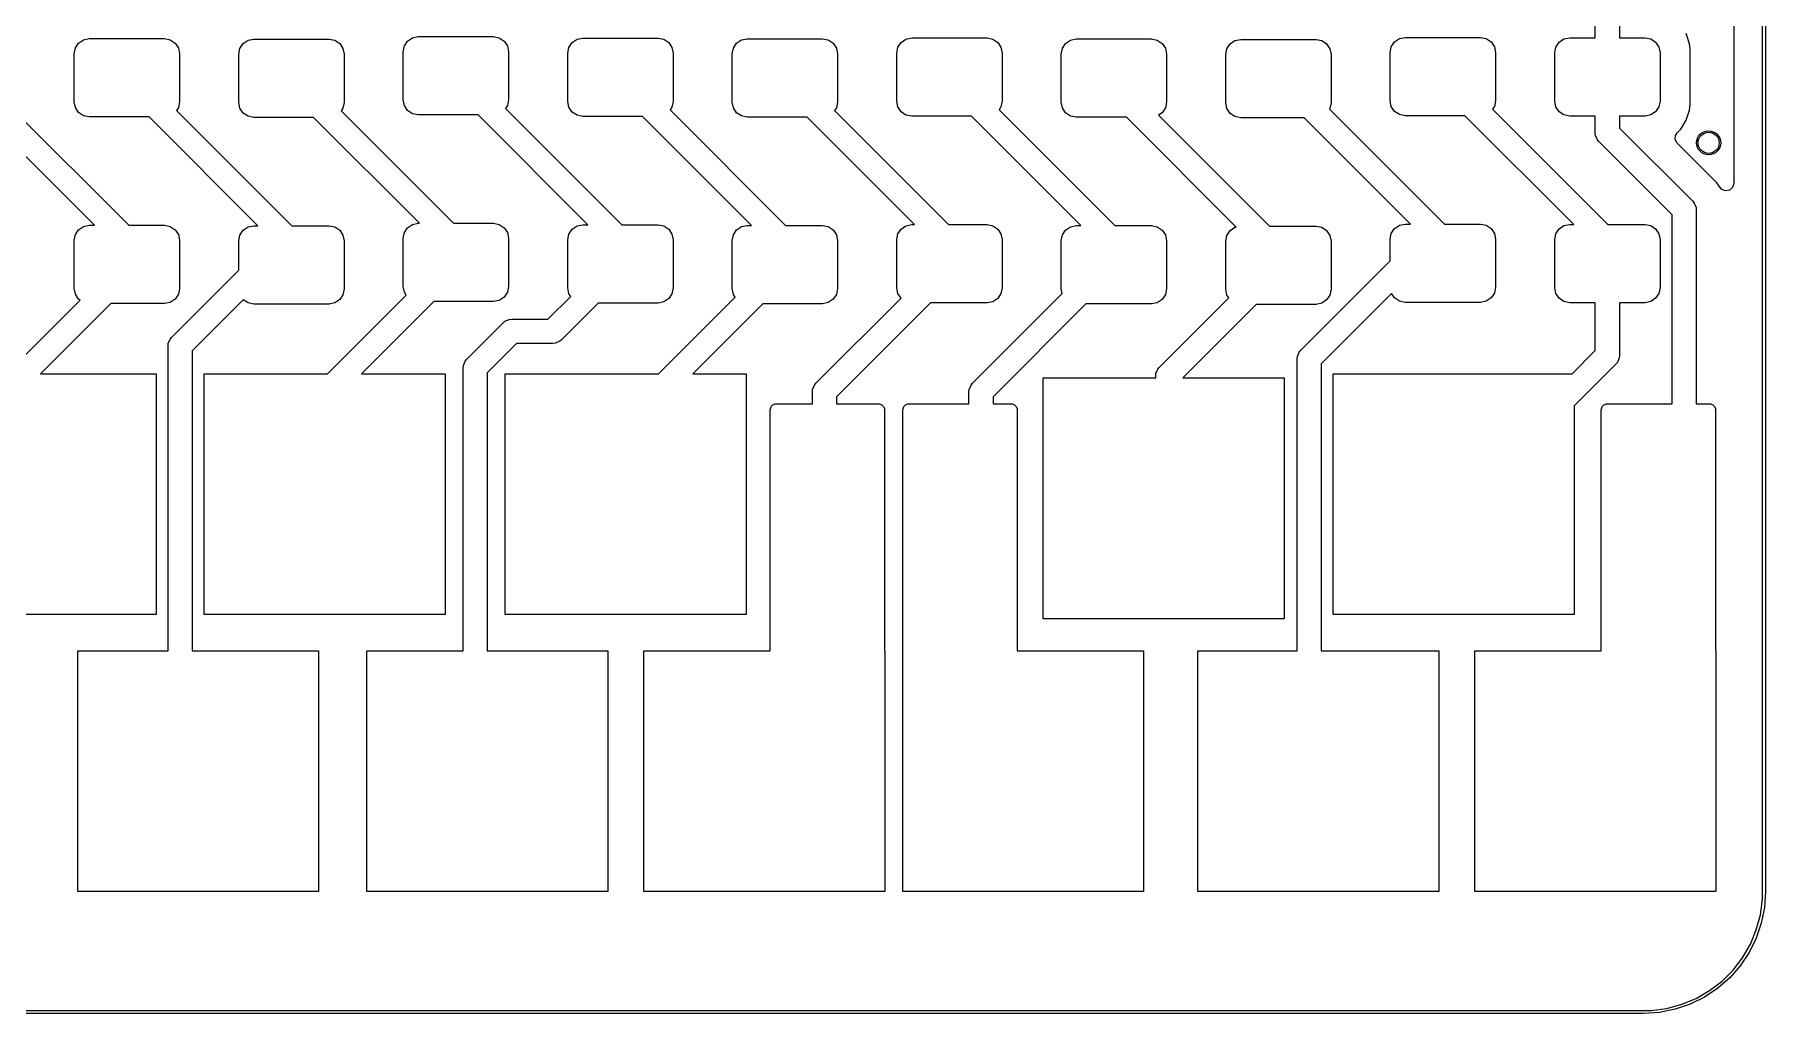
# Model space of a CAD drawing. Header units: millimetres. Extents: x 113.4 to 170.4, y -113 to -74.5.
# Drawn here: x 141.68 to 170.42, y -113.02 to -96.77 of the extents above; entities that cross this region are included whole.
import ezdxf

# ---------------------------------------------------------------- set-up
doc = ezdxf.new("R2010")
doc.units = ezdxf.units.MM
doc.layers.add('F.Cu', color=13, linetype='CONTINUOUS', true_color=0xc83434)

msp = doc.modelspace()

# ---------------------------------------------------------------- linework, layer by layer
at = {"layer": 'F.Cu', "linetype": 'CONTINUOUS'}
for p, q in [((169.8995, -76.504427), (169.8995, -99.238318)), ((170.375, -111), (170.375, -76.5)), ((170.425, -76.5), (170.425, -111)), ((167.601, -96.819444), (167.601, -96.483842)), ((168.001, -96.401), (168.001, -96.819444)), ((142.414539, -96.906556), (142.495645, -96.852363)), ((142.495645, -96.852363), (142.591316, -96.833333)), ((142.591316, -96.833333), (143.841316, -96.833333)), ((143.841316, -96.833333), (143.936987, -96.852363)), ((143.936987, -96.852363), (144.018093, -96.906556)), ((145.227276, -96.860697), (145.322947, -96.841667)), ((145.322947, -96.841667), (146.572947, -96.841667)), ((146.572947, -96.841667), (146.668618, -96.860697)), ((147.877802, -96.873223), (147.958908, -96.81903)), ((147.958908, -96.81903), (148.054579, -96.8)), ((148.054579, -96.8), (149.304579, -96.8)), ((149.304579, -96.8), (149.40025, -96.81903)), ((149.40025, -96.81903), (149.481356, -96.873223)), ((150.609434, -96.898223), (150.69054, -96.84403)), ((150.69054, -96.84403), (150.786211, -96.825)), ((150.786211, -96.825), (152.036211, -96.825)), ((152.036211, -96.825), (152.131882, -96.84403)), ((152.131882, -96.84403), (152.212988, -96.898223)), ((153.341065, -96.909334), (153.422171, -96.855141)), ((153.422171, -96.855141), (153.517842, -96.836111)), ((153.517842, -96.836111), (154.767842, -96.836111)), ((154.767842, -96.836111), (154.863513, -96.855141)), ((154.863513, -96.855141), (154.944619, -96.909334)), ((156.072697, -96.895445), (156.153803, -96.841252)), ((156.153803, -96.841252), (156.249474, -96.822222)), ((156.249474, -96.822222), (157.499474, -96.822222)), ((157.499474, -96.822222), (157.595145, -96.841252)), ((157.595145, -96.841252), (157.676251, -96.895445)), ((158.804328, -96.912112), (158.885434, -96.857919)), ((158.885434, -96.857919), (158.981105, -96.838889)), ((158.981105, -96.838889), (160.231105, -96.838889)), ((160.231105, -96.838889), (160.326776, -96.857919)), ((160.326776, -96.857919), (160.407882, -96.912112)), ((161.617066, -96.866252), (161.712737, -96.847222)), ((161.712737, -96.847222), (162.962737, -96.847222)), ((162.962737, -96.847222), (163.058408, -96.866252)), ((164.267591, -96.887112), (164.348697, -96.832919)), ((164.348697, -96.832919), (164.444368, -96.813889)), ((164.444368, -96.813889), (165.694368, -96.813889)), ((165.694368, -96.813889), (165.790039, -96.832919)), ((165.790039, -96.832919), (165.871145, -96.887112)), ((166.999223, -96.892667), (167.080329, -96.838474)), ((167.080329, -96.838474), (167.176, -96.819444)), ((167.176, -96.819444), (167.601, -96.819444)), ((168.001, -96.819444), (168.426, -96.819444)), ((168.426, -96.819444), (168.521671, -96.838474)), ((168.521671, -96.838474), (168.602777, -96.892667)), ((169.120939, -96.780666), (169.110814, -96.75011)), ((169.165998, -96.916644), (169.120939, -96.780666)), ((142.341316, -97.083333), (142.360346, -96.987662)), ((142.341316, -97.883333), (142.341316, -97.083333)), ((142.360346, -96.987662), (142.414539, -96.906556)), ((144.018093, -96.906556), (144.072286, -96.987662)), ((144.072286, -96.987662), (144.091316, -97.083333)), ((144.091316, -97.083333), (144.091316, -97.883333)), ((145.072947, -97.091667), (145.091977, -96.995996)), ((145.072947, -97.891667), (145.072947, -97.091667)), ((145.091977, -96.995996), (145.14617, -96.91489)), ((145.14617, -96.91489), (145.227276, -96.860697)), ((146.668618, -96.860697), (146.749724, -96.91489)), ((146.749724, -96.91489), (146.803917, -96.995996)), ((146.803917, -96.995996), (146.822947, -97.091667)), ((146.822947, -97.091667), (146.822947, -97.891667)), ((147.804579, -97.05), (147.823609, -96.954329)), ((147.804579, -97.85), (147.804579, -97.05)), ((147.823609, -96.954329), (147.877802, -96.873223)), ((149.481356, -96.873223), (149.535549, -96.954329)), ((149.535549, -96.954329), (149.554579, -97.05)), ((149.554579, -97.05), (149.554579, -97.85)), ((150.536211, -97.075), (150.555241, -96.979329)), ((150.536211, -97.875), (150.536211, -97.075)), ((150.555241, -96.979329), (150.609434, -96.898223)), ((152.212988, -96.898223), (152.267181, -96.979329)), ((152.267181, -96.979329), (152.286211, -97.075)), ((152.286211, -97.075), (152.286211, -97.875)), ((153.267842, -97.086111), (153.286872, -96.99044)), ((153.267842, -97.886111), (153.267842, -97.086111)), ((153.286872, -96.99044), (153.341065, -96.909334)), ((154.944619, -96.909334), (154.998812, -96.99044)), ((154.998812, -96.99044), (155.017842, -97.086111)), ((155.017842, -97.086111), (155.017842, -97.886111)), ((155.999474, -97.072222), (156.018504, -96.976551)), ((155.999474, -97.872222), (155.999474, -97.072222)), ((156.018504, -96.976551), (156.072697, -96.895445)), ((157.676251, -96.895445), (157.730444, -96.976551)), ((157.730444, -96.976551), (157.749474, -97.072222)), ((157.749474, -97.072222), (157.749474, -97.872222)), ((158.731105, -97.088889), (158.750135, -96.993218)), ((158.731105, -97.888889), (158.731105, -97.088889)), ((158.750135, -96.993218), (158.804328, -96.912112)), ((160.407882, -96.912112), (160.462075, -96.993218)), ((160.462075, -96.993218), (160.481105, -97.088889)), ((160.481105, -97.088889), (160.481105, -97.888889)), ((161.462737, -97.097222), (161.481767, -97.001551)), ((161.462737, -97.897222), (161.462737, -97.097222)), ((161.481767, -97.001551), (161.53596, -96.920445)), ((161.53596, -96.920445), (161.617066, -96.866252)), ((163.058408, -96.866252), (163.139514, -96.920445)), ((163.139514, -96.920445), (163.193707, -97.001551)), ((163.193707, -97.001551), (163.212737, -97.097222)), ((163.212737, -97.097222), (163.212737, -97.897222)), ((164.194368, -97.063889), (164.213398, -96.968218)), ((164.194368, -97.863889), (164.194368, -97.063889)), ((164.213398, -96.968218), (164.267591, -96.887112)), ((165.871145, -96.887112), (165.925338, -96.968218)), ((165.925338, -96.968218), (165.944368, -97.063889)), ((165.944368, -97.063889), (165.944368, -97.863889)), ((166.926, -97.069444), (166.94503, -96.973773)), ((166.926, -97.869444), (166.926, -97.069444)), ((166.94503, -96.973773), (166.999223, -96.892667)), ((168.602777, -96.892667), (168.65697, -96.973773)), ((168.65697, -96.973773), (168.676, -97.069444)), ((168.676, -97.069444), (168.676, -97.869444)), ((169.165999, -96.916647), (169.165998, -96.916644)), ((169.174796, -97.002769), (169.165999, -96.916647)), ((169.176499, -97.019436), (169.174796, -97.002769)), ((169.1765, -97.919453), (169.176499, -97.019436)), ((141.309629, -97.997659), (143.245303, -99.933333)), ((142.360346, -97.979004), (142.341316, -97.883333)), ((142.414539, -98.06011), (142.360346, -97.979004)), ((144.072286, -97.979004), (144.041261, -98.025436)), ((144.091316, -97.883333), (144.072286, -97.979004)), ((145.091977, -97.987338), (145.072947, -97.891667)), ((145.14617, -98.068444), (145.091977, -97.987338)), ((146.803917, -97.987338), (146.772892, -98.03377)), ((146.822947, -97.891667), (146.803917, -97.987338)), ((147.823609, -97.945671), (147.804579, -97.85)), ((147.877802, -98.026777), (147.823609, -97.945671)), ((149.535549, -97.945671), (149.504524, -97.992103)), ((149.504524, -97.992103), (151.437421, -99.925)), ((149.554579, -97.85), (149.535549, -97.945671)), ((150.555241, -97.970671), (150.536211, -97.875)), ((150.609434, -98.051777), (150.555241, -97.970671)), ((152.267181, -97.970671), (152.236156, -98.017103)), ((152.286211, -97.875), (152.267181, -97.970671)), ((153.286872, -97.981782), (153.267842, -97.886111)), ((153.341065, -98.062888), (153.286872, -97.981782)), ((154.998812, -97.981782), (154.967787, -98.028214)), ((155.017842, -97.886111), (154.998812, -97.981782)), ((156.018504, -97.967893), (155.999474, -97.872222)), ((156.072697, -98.048999), (156.018504, -97.967893)), ((157.730444, -97.967893), (157.699419, -98.014325)), ((157.749474, -97.872222), (157.730444, -97.967893)), ((158.750135, -97.98456), (158.731105, -97.888889)), ((158.804328, -98.065666), (158.750135, -97.98456)), ((160.462075, -97.98456), (160.407882, -98.065666)), ((160.481105, -97.888889), (160.462075, -97.98456)), ((161.481767, -97.992893), (161.462737, -97.897222)), ((161.53596, -98.073999), (161.481767, -97.992893)), ((163.193707, -97.992893), (163.186508, -98.003666)), ((163.186508, -98.003666), (165.096731, -99.913889)), ((163.212737, -97.897222), (163.193707, -97.992893)), ((164.213398, -97.95956), (164.194368, -97.863889)), ((164.267591, -98.040666), (164.213398, -97.95956)), ((165.925338, -97.95956), (165.894313, -98.005992)), ((165.894313, -98.005992), (167.807765, -99.919444)), ((165.944368, -97.863889), (165.925338, -97.95956)), ((166.94503, -97.965115), (166.926, -97.869444)), ((166.999223, -98.046221), (166.94503, -97.965115)), ((168.65697, -97.965115), (168.602777, -98.046221)), ((168.676, -97.869444), (168.65697, -97.965115)), ((169.165999, -98.022241), (169.1765, -97.919453)), ((142.679619, -99.933333), (140.851842, -98.105556)), ((142.495645, -98.114303), (142.414539, -98.06011)), ((142.591316, -98.133333), (142.495645, -98.114303)), ((143.583474, -98.133333), (142.591316, -98.133333)), ((145.391807, -99.941667), (143.583474, -98.133333)), ((144.041261, -98.025436), (145.957493, -99.941667)), ((145.227276, -98.122637), (145.14617, -98.068444)), ((145.322947, -98.141667), (145.227276, -98.122637)), ((146.315105, -98.141667), (145.322947, -98.141667)), ((148.073438, -99.9), (146.315105, -98.141667)), ((146.772892, -98.03377), (148.639122, -99.9)), ((147.958908, -98.08097), (147.877802, -98.026777)), ((148.054579, -98.1), (147.958908, -98.08097)), ((149.046737, -98.1), (148.054579, -98.1)), ((150.871737, -99.925), (149.046737, -98.1)), ((150.69054, -98.10597), (150.609434, -98.051777)), ((150.786211, -98.125), (150.69054, -98.10597)), ((151.778369, -98.125), (150.786211, -98.125)), ((153.589479, -99.936111), (151.778369, -98.125)), ((152.236156, -98.017103), (154.155165, -99.936111)), ((153.422171, -98.117081), (153.341065, -98.062888)), ((153.517842, -98.136111), (153.422171, -98.117081)), ((154.51, -98.136111), (153.517842, -98.136111)), ((156.296111, -99.922222), (154.51, -98.136111)), ((154.967787, -98.028214), (156.861795, -99.922222)), ((156.153803, -98.103192), (156.072697, -98.048999)), ((156.249474, -98.122222), (156.153803, -98.103192)), ((157.241632, -98.122222), (156.249474, -98.122222)), ((159.058298, -99.938889), (157.241632, -98.122222)), ((157.699419, -98.014325), (159.623984, -99.938889)), ((158.885434, -98.119859), (158.804328, -98.065666)), ((158.981105, -98.138889), (158.885434, -98.119859)), ((159.814655, -98.138889), (158.981105, -98.138889)), ((161.637878, -99.962112), (159.814655, -98.138889)), ((160.407882, -98.065666), (160.347477, -98.106027)), ((160.347477, -98.106027), (162.188672, -99.947222)), ((161.617066, -98.128192), (161.53596, -98.073999)), ((161.712737, -98.147222), (161.617066, -98.128192)), ((162.76438, -98.147222), (161.712737, -98.147222)), ((164.531047, -99.913889), (162.76438, -98.147222)), ((164.348697, -98.094859), (164.267591, -98.040666)), ((164.444368, -98.113889), (164.348697, -98.094859)), ((165.436526, -98.113889), (164.444368, -98.113889)), ((167.242081, -99.919444), (165.436526, -98.113889)), ((167.080329, -98.100414), (166.999223, -98.046221)), ((167.176, -98.119444), (167.080329, -98.100414)), ((167.601, -98.119444), (167.176, -98.119444)), ((167.601, -98.401), (167.601, -98.119444)), ((168.426, -98.119444), (168.001, -98.119444)), ((168.001, -98.119444), (168.001, -98.318157)), ((168.521671, -98.100414), (168.426, -98.119444)), ((168.602777, -98.046221), (168.521671, -98.100414)), ((169.018712, -98.3381), (169.110814, -98.188778)), ((169.110814, -98.188778), (169.165999, -98.022241)), ((167.604843, -98.440018), (167.601, -98.401)), ((167.634706, -98.512114), (167.604843, -98.440018)), ((167.659579, -98.542421), (167.634706, -98.512114)), ((168.877, -99.759842), (167.659579, -98.542421)), ((168.001, -98.318157), (169.218422, -99.535579)), ((168.92793, -98.509435), (168.932914, -98.439744)), ((168.961415, -98.570758), (168.92793, -98.509435)), ((168.932914, -98.439744), (168.961411, -98.3954)), ((168.961411, -98.3954), (169.018712, -98.3381)), ((169.621111, -99.230453), (168.961415, -98.570758)), ((169.621117, -99.230461), (169.621111, -99.230453)), ((169.672398, -99.307208), (169.621117, -99.230461)), ((169.694297, -99.332031), (169.672398, -99.307208)), ((169.757853, -99.361056), (169.694297, -99.332031)), ((169.827011, -99.351112), (169.757853, -99.361056)), ((169.879815, -99.305357), (169.827011, -99.351112)), ((169.8995, -99.238318), (169.879815, -99.305357)), ((169.218422, -99.535579), (169.243294, -99.565886)), ((169.243294, -99.565886), (169.273157, -99.637982)), ((169.273157, -99.637982), (169.277, -99.677)), ((169.277, -99.677), (169.277, -102.9)), ((142.360346, -100.087662), (142.414539, -100.006556)), ((142.414539, -100.006556), (142.495645, -99.952363)), ((142.495645, -99.952363), (142.591316, -99.933333)), ((142.591316, -99.933333), (142.679619, -99.933333)), ((143.245303, -99.933333), (143.841316, -99.933333)), ((143.841316, -99.933333), (143.936987, -99.952363)), ((143.936987, -99.952363), (144.018093, -100.006556)), ((144.018093, -100.006556), (144.072286, -100.087662)), ((145.091977, -100.095996), (145.14617, -100.01489)), ((145.14617, -100.01489), (145.227276, -99.960697)), ((145.227276, -99.960697), (145.322947, -99.941667)), ((145.322947, -99.941667), (145.391807, -99.941667)), ((145.957493, -99.941667), (146.572947, -99.941667)), ((146.572947, -99.941667), (146.668618, -99.960697)), ((146.668618, -99.960697), (146.749724, -100.01489)), ((146.749724, -100.01489), (146.803917, -100.095996)), ((147.823609, -100.054329), (147.877802, -99.973223)), ((147.877802, -99.973223), (147.958908, -99.91903)), ((147.958908, -99.91903), (148.054579, -99.9)), ((148.054579, -99.9), (148.073438, -99.9)), ((148.639122, -99.9), (149.304579, -99.9)), ((149.304579, -99.9), (149.40025, -99.91903)), ((149.40025, -99.91903), (149.481356, -99.973223)), ((149.481356, -99.973223), (149.535549, -100.054329)), ((150.555241, -100.079329), (150.609434, -99.998223)), ((150.609434, -99.998223), (150.69054, -99.94403)), ((150.69054, -99.94403), (150.786211, -99.925)), ((150.786211, -99.925), (150.871737, -99.925)), ((151.437421, -99.925), (152.036211, -99.925)), ((152.036211, -99.925), (152.131882, -99.94403)), ((152.131882, -99.94403), (152.212988, -99.998223)), ((152.212988, -99.998223), (152.267181, -100.079329)), ((153.286872, -100.09044), (153.341065, -100.009334)), ((153.341065, -100.009334), (153.422171, -99.955141)), ((153.422171, -99.955141), (153.517842, -99.936111)), ((153.517842, -99.936111), (153.589479, -99.936111)), ((154.155165, -99.936111), (154.767842, -99.936111)), ((154.767842, -99.936111), (154.863513, -99.955141)), ((154.863513, -99.955141), (154.944619, -100.009334)), ((154.944619, -100.009334), (154.998812, -100.09044)), ((156.018504, -100.076551), (156.072697, -99.995445)), ((156.072697, -99.995445), (156.153803, -99.941252)), ((156.153803, -99.941252), (156.249474, -99.922222)), ((156.249474, -99.922222), (156.296111, -99.922222)), ((156.861795, -99.922222), (157.499474, -99.922222)), ((157.499474, -99.922222), (157.595145, -99.941252)), ((157.595145, -99.941252), (157.676251, -99.995445)), ((157.676251, -99.995445), (157.730444, -100.076551)), ((158.750135, -100.093218), (158.804328, -100.012112)), ((158.804328, -100.012112), (158.885434, -99.957919)), ((158.885434, -99.957919), (158.981105, -99.938889)), ((158.981105, -99.938889), (159.058298, -99.938889)), ((159.623984, -99.938889), (160.231105, -99.938889)), ((160.231105, -99.938889), (160.326776, -99.957919)), ((160.326776, -99.957919), (160.407882, -100.012112)), ((160.407882, -100.012112), (160.462075, -100.093218)), ((161.481767, -100.101551), (161.53596, -100.020445)), ((161.53596, -100.020445), (161.617066, -99.966252)), ((161.617066, -99.966252), (161.637878, -99.962112)), ((162.188672, -99.947222), (162.962737, -99.947222)), ((162.962737, -99.947222), (163.058408, -99.966252)), ((163.058408, -99.966252), (163.139514, -100.020445)), ((163.139514, -100.020445), (163.193707, -100.101551)), ((164.213398, -100.068218), (164.267591, -99.987112)), ((164.267591, -99.987112), (164.348697, -99.932919)), ((164.348697, -99.932919), (164.444368, -99.913889)), ((164.444368, -99.913889), (164.531047, -99.913889)), ((165.096731, -99.913889), (165.694368, -99.913889)), ((165.694368, -99.913889), (165.790039, -99.932919)), ((165.790039, -99.932919), (165.871145, -99.987112)), ((165.871145, -99.987112), (165.925338, -100.068218)), ((166.94503, -100.073773), (166.999223, -99.992667)), ((166.999223, -99.992667), (167.080329, -99.938474)), ((167.080329, -99.938474), (167.176, -99.919444)), ((167.176, -99.919444), (167.242081, -99.919444)), ((167.807765, -99.919444), (168.426, -99.919444)), ((168.426, -99.919444), (168.521671, -99.938474)), ((168.521671, -99.938474), (168.602777, -99.992667)), ((168.602777, -99.992667), (168.65697, -100.073773)), ((168.877, -102.9), (168.877, -99.759842)), ((142.341316, -100.183333), (142.360346, -100.087662)), ((142.341316, -100.983333), (142.341316, -100.183333)), ((144.072286, -100.087662), (144.091316, -100.183333)), ((144.091316, -100.183333), (144.091316, -100.983333)), ((145.072947, -100.191667), (145.091977, -100.095996)), ((145.072947, -100.680658), (145.072947, -100.191667)), ((146.803917, -100.095996), (146.822947, -100.191667)), ((146.822947, -100.191667), (146.822947, -100.991667)), ((147.804579, -100.15), (147.823609, -100.054329)), ((147.804579, -100.95), (147.804579, -100.15)), ((149.535549, -100.054329), (149.554579, -100.15)), ((149.554579, -100.15), (149.554579, -100.95)), ((150.536211, -100.175), (150.555241, -100.079329)), ((150.536211, -100.975), (150.536211, -100.175)), ((152.267181, -100.079329), (152.286211, -100.175)), ((152.286211, -100.175), (152.286211, -100.975)), ((153.267842, -100.186111), (153.286872, -100.09044)), ((153.267842, -100.986111), (153.267842, -100.186111)), ((154.998812, -100.09044), (155.017842, -100.186111)), ((155.017842, -100.186111), (155.017842, -100.986111)), ((155.999474, -100.172222), (156.018504, -100.076551)), ((155.999474, -100.972222), (155.999474, -100.172222)), ((157.730444, -100.076551), (157.749474, -100.172222)), ((157.749474, -100.172222), (157.749474, -100.972222)), ((158.731105, -100.188889), (158.750135, -100.093218)), ((158.731105, -100.988889), (158.731105, -100.188889)), ((160.462075, -100.093218), (160.481105, -100.188889)), ((160.481105, -100.188889), (160.481105, -100.988889)), ((161.462737, -100.197222), (161.481767, -100.101551)), ((161.462737, -100.997222), (161.462737, -100.197222)), ((163.193707, -100.101551), (163.212737, -100.197222)), ((163.212737, -100.197222), (163.212737, -100.997222)), ((164.194368, -100.163889), (164.213398, -100.068218)), ((164.194368, -100.522789), (164.194368, -100.163889)), ((165.925338, -100.068218), (165.944368, -100.163889)), ((165.944368, -100.163889), (165.944368, -100.963889)), ((166.926, -100.169444), (166.94503, -100.073773)), ((166.926, -100.969444), (166.926, -100.169444)), ((168.65697, -100.073773), (168.676, -100.169444)), ((168.676, -100.169444), (168.676, -100.969444)), ((162.708097, -102.009061), (164.194368, -100.522789)), ((143.958579, -101.795026), (145.072947, -100.680658)), ((142.360346, -101.079004), (142.341316, -100.983333)), ((142.414539, -101.16011), (142.360346, -101.079004)), ((142.44002, -101.177136), (142.414539, -101.16011)), ((144.018093, -101.16011), (143.936987, -101.214303)), ((144.072286, -101.079004), (144.018093, -101.16011)), ((144.091316, -100.983333), (144.072286, -101.079004)), ((145.148972, -101.170316), (144.3, -102.019289)), ((145.227276, -101.222637), (145.148972, -101.170316)), ((146.546737, -102.4), (147.854633, -101.092102)), ((146.749724, -101.168444), (146.668618, -101.222637)), ((146.803917, -101.087338), (146.749724, -101.168444)), ((146.822947, -100.991667), (146.803917, -101.087338)), ((147.823609, -101.045671), (147.804579, -100.95)), ((147.854633, -101.092102), (147.823609, -101.045671)), ((149.481356, -101.126777), (149.40025, -101.18097)), ((149.535549, -101.045671), (149.481356, -101.126777)), ((149.554579, -100.95), (149.535549, -101.045671)), ((150.208791, -101.494578), (150.586265, -101.117102)), ((150.555241, -101.070671), (150.536211, -100.975)), ((150.586265, -101.117102), (150.555241, -101.070671)), ((152.046111, -102.4), (153.317896, -101.128214)), ((152.212988, -101.151777), (152.131882, -101.20597)), ((152.267181, -101.070671), (152.212988, -101.151777)), ((152.286211, -100.975), (152.267181, -101.070671)), ((153.286872, -101.081782), (153.267842, -100.986111)), ((153.317896, -101.128214), (153.286872, -101.081782)), ((154.658579, -102.558579), (156.070879, -101.146278)), ((154.944619, -101.162888), (154.863513, -101.217081)), ((154.998812, -101.081782), (154.944619, -101.162888)), ((155.017842, -100.986111), (154.998812, -101.081782)), ((156.018504, -101.067893), (155.999474, -100.972222)), ((156.070879, -101.146278), (156.018504, -101.067893)), ((157.258579, -102.556579), (158.746893, -101.068263)), ((157.676251, -101.148999), (157.595145, -101.203192)), ((157.730444, -101.067893), (157.676251, -101.148999)), ((157.749474, -100.972222), (157.730444, -101.067893)), ((158.746893, -101.068263), (158.731105, -100.988889)), ((160.407882, -101.165666), (160.326776, -101.219859)), ((160.358579, -102.293538), (161.512791, -101.139324)), ((160.462075, -101.08456), (160.407882, -101.165666)), ((160.481105, -100.988889), (160.462075, -101.08456)), ((161.481767, -101.092893), (161.462737, -100.997222)), ((161.512791, -101.139324), (161.481767, -101.092893)), ((164.217357, -101.065485), (163.049518, -102.233324)), ((163.193707, -101.092893), (163.139514, -101.173999)), ((163.212737, -100.997222), (163.193707, -101.092893)), ((164.267591, -101.140666), (164.217357, -101.065485)), ((164.348697, -101.194859), (164.267591, -101.140666)), ((165.871145, -101.140666), (165.790039, -101.194859)), ((165.925338, -101.05956), (165.871145, -101.140666)), ((165.944368, -100.963889), (165.925338, -101.05956)), ((166.94503, -101.065115), (166.926, -100.969444)), ((166.999223, -101.146221), (166.94503, -101.065115)), ((167.080329, -101.200414), (166.999223, -101.146221)), ((168.602777, -101.146221), (168.521671, -101.200414)), ((168.65697, -101.065115), (168.602777, -101.146221)), ((168.676, -100.969444), (168.65697, -101.065115)), ((141.217158, -102.4), (142.44002, -101.177136)), ((142.94951, -101.233333), (141.782842, -102.4)), ((143.841316, -101.233333), (142.94951, -101.233333)), ((143.936987, -101.214303), (143.841316, -101.233333)), ((145.322947, -101.241667), (145.227276, -101.222637)), ((146.572947, -101.241667), (145.322947, -101.241667)), ((146.668618, -101.222637), (146.572947, -101.241667)), ((148.312422, -101.2), (147.112421, -102.4)), ((149.304579, -101.2), (148.312422, -101.2)), ((149.40025, -101.18097), (149.304579, -101.2)), ((151.044054, -101.225), (150.433054, -101.835999)), ((152.036211, -101.225), (151.044054, -101.225)), ((152.131882, -101.20597), (152.036211, -101.225)), ((153.775684, -101.236111), (152.611795, -102.4)), ((154.767842, -101.236111), (153.775684, -101.236111)), ((154.863513, -101.217081), (154.767842, -101.236111)), ((156.560621, -101.222222), (155, -102.782842)), ((157.499474, -101.222222), (156.560621, -101.222222)), ((157.595145, -101.203192), (157.499474, -101.222222)), ((159.141954, -101.238889), (157.6, -102.780842)), ((160.231105, -101.238889), (159.141954, -101.238889)), ((160.326776, -101.219859), (160.231105, -101.238889)), ((161.97058, -101.247222), (160.749709, -102.468092)), ((162.962737, -101.247222), (161.97058, -101.247222)), ((163.058408, -101.228192), (162.962737, -101.247222)), ((163.139514, -101.173999), (163.058408, -101.228192)), ((164.444368, -101.213889), (164.348697, -101.194859)), ((165.694368, -101.213889), (164.444368, -101.213889)), ((165.790039, -101.194859), (165.694368, -101.213889)), ((167.176, -101.219444), (167.080329, -101.200414)), ((167.601, -101.219444), (167.176, -101.219444)), ((167.601, -102.016157), (167.601, -101.219444)), ((168.426, -101.219444), (168.001, -101.219444)), ((168.001, -101.219444), (168.001, -102.099)), ((168.521671, -101.200414), (168.426, -101.219444)), ((148.858579, -102.158579), (149.464001, -101.553157)), ((149.464001, -101.553157), (149.494308, -101.528284)), ((149.494308, -101.528284), (149.566404, -101.498421)), ((149.566404, -101.498421), (149.605422, -101.494578)), ((149.605422, -101.494578), (150.208791, -101.494578)), ((143.9, -101.936447), (143.903843, -101.897429)), ((143.9, -107), (143.9, -101.936447)), ((143.903843, -101.897429), (143.933706, -101.825333)), ((143.933706, -101.825333), (143.958579, -101.795026)), ((144.3, -102.019289), (144.3, -107)), ((149.688264, -101.894578), (149.2, -102.382842)), ((150.291633, -101.894578), (149.688264, -101.894578)), ((150.330651, -101.890735), (150.291633, -101.894578)), ((150.402747, -101.860872), (150.330651, -101.890735)), ((150.433054, -101.835999), (150.402747, -101.860872)), ((162.683224, -102.039368), (162.708097, -102.009061)), ((167.217157, -102.4), (167.601, -102.016157)), ((148.8, -102.3), (148.803843, -102.260982)), ((148.8, -107), (148.8, -102.3)), ((148.803843, -102.260982), (148.833706, -102.188886)), ((148.833706, -102.188886), (148.858579, -102.158579)), ((160.333706, -102.323845), (160.358579, -102.293538)), ((162.649518, -102.150482), (162.653361, -102.111464)), ((162.649518, -107), (162.649518, -102.150482)), ((162.653361, -102.111464), (162.683224, -102.039368)), ((163.049518, -102.233324), (163.049518, -107)), ((167.942422, -102.240421), (167.25, -102.932842)), ((167.967294, -102.210114), (167.942422, -102.240421)), ((167.997157, -102.138018), (167.967294, -102.210114)), ((168.001, -102.099), (167.997157, -102.138018)), ((141.782842, -102.4), (143.7, -102.4)), ((143.7, -102.4), (143.7, -106.4)), ((144.5, -106.4), (144.5, -102.4)), ((144.5, -102.4), (146.546737, -102.4)), ((147.112421, -102.4), (148.5, -102.4)), ((148.5, -102.4), (148.5, -106.4)), ((149.2, -102.382842), (149.2, -107)), ((149.5, -106.4), (149.5, -102.4)), ((149.5, -102.4), (152.046111, -102.4)), ((152.611795, -102.4), (153.5, -102.4)), ((153.5, -102.4), (153.5, -106.4)), ((154.603843, -102.660982), (154.633706, -102.588886)), ((154.633706, -102.588886), (154.658579, -102.558579)), ((157.203843, -102.658982), (157.233706, -102.586886)), ((157.233706, -102.586886), (157.258579, -102.556579)), ((158.431908, -106.468092), (158.431908, -102.468092)), ((158.431908, -102.468092), (160.3, -102.468092)), ((160.3, -102.434959), (160.303843, -102.395941)), ((160.3, -102.468092), (160.3, -102.434959)), ((160.303843, -102.395941), (160.333706, -102.323845)), ((160.749709, -102.468092), (162.431908, -102.468092)), ((162.431908, -102.468092), (162.431908, -106.468092)), ((163.25, -106.4), (163.25, -102.4)), ((163.25, -102.4), (167.217157, -102.4)), ((154.6, -102.7), (154.603843, -102.660982)), ((154.6, -102.9), (154.6, -102.7)), ((155, -102.782842), (155, -102.9)), ((157.2, -102.698), (157.203843, -102.658982)), ((157.2, -102.9), (157.2, -102.698)), ((157.6, -102.780842), (157.6, -102.9)), ((153.9, -103), (153.901921, -102.980491)), ((153.9, -107), (153.9, -103)), ((153.901921, -102.980491), (153.916853, -102.944443)), ((153.916853, -102.944443), (153.944443, -102.916853)), ((153.944443, -102.916853), (153.980491, -102.901921)), ((153.980491, -102.901921), (154, -102.9)), ((154, -102.9), (154.6, -102.9)), ((155, -102.9), (155.696349, -102.9)), ((155.696349, -102.9), (155.715858, -102.901921)), ((155.715858, -102.901921), (155.751906, -102.916853)), ((155.751906, -102.916853), (155.779496, -102.944443)), ((155.779496, -102.944443), (155.794428, -102.980491)), ((155.794428, -102.980491), (155.796349, -103)), ((155.796349, -103), (155.796349, -107)), ((156.103651, -103), (156.105572, -102.980491)), ((156.103651, -107), (156.103651, -103)), ((156.105572, -102.980491), (156.120504, -102.944443)), ((156.120504, -102.944443), (156.148094, -102.916853)), ((156.148094, -102.916853), (156.184142, -102.901921)), ((156.184142, -102.901921), (156.203651, -102.9)), ((156.203651, -102.9), (157.2, -102.9)), ((157.6, -102.9), (157.9, -102.9)), ((157.9, -102.9), (157.919509, -102.901921)), ((157.919509, -102.901921), (157.955557, -102.916853)), ((157.955557, -102.916853), (157.983147, -102.944443)), ((157.983147, -102.944443), (157.998079, -102.980491)), ((157.998079, -102.980491), (158, -103)), ((158, -103), (158, -107)), ((167.25, -102.932842), (167.25, -106.4)), ((167.7, -103), (167.701921, -102.980491)), ((167.7, -107), (167.7, -103)), ((167.701921, -102.980491), (167.716853, -102.944443)), ((167.716853, -102.944443), (167.744443, -102.916853)), ((167.744443, -102.916853), (167.780491, -102.901921)), ((167.780491, -102.901921), (167.8, -102.9)), ((167.8, -102.9), (168.877, -102.9)), ((169.277, -102.9), (169.496349, -102.9)), ((169.496349, -102.9), (169.515858, -102.901921)), ((169.515858, -102.901921), (169.551906, -102.916853)), ((169.551906, -102.916853), (169.579496, -102.944443)), ((169.579496, -102.944443), (169.594428, -102.980491)), ((169.594428, -102.980491), (169.596349, -103)), ((169.596349, -103), (169.596349, -107)), ((143.7, -106.4), (139.7, -106.4)), ((148.5, -106.4), (144.5, -106.4)), ((153.5, -106.4), (149.5, -106.4)), ((162.431908, -106.468092), (158.431908, -106.468092)), ((167.25, -106.4), (163.25, -106.4)), ((142.4, -111), (142.4, -107)), ((142.4, -107), (143.9, -107)), ((144.3, -107), (146.4, -107)), ((146.4, -107), (146.4, -111)), ((147.2, -111), (147.2, -107)), ((147.2, -107), (148.8, -107)), ((149.2, -107), (151.2, -107)), ((151.2, -107), (151.2, -111)), ((151.8, -111), (151.8, -107)), ((151.8, -107), (153.9, -107)), ((155.796349, -107), (155.8, -107)), ((155.8, -107), (155.8, -111)), ((156.1, -111), (156.1, -107)), ((156.1, -107), (156.103651, -107)), ((158, -107), (160.1, -107)), ((160.1, -107), (160.1, -111)), ((161, -111), (161, -107)), ((161, -107), (162.649518, -107)), ((163.049518, -107), (165, -107)), ((165, -107), (165, -111)), ((165.6, -111), (165.6, -107)), ((165.6, -107), (167.7, -107)), ((169.596349, -107), (169.6, -107)), ((169.6, -107), (169.6, -111)), ((146.4, -111), (142.4, -111)), ((151.2, -111), (147.2, -111)), ((155.8, -111), (151.8, -111)), ((160.1, -111), (156.1, -111)), ((165, -111), (161, -111)), ((169.6, -111), (165.6, -111)), ((170.341208, -111.38613), (170.375, -111.129448)), ((170.375, -111.129448), (170.375, -111)), ((170.425, -111), (170.407676, -111.264316)), ((170.2742, -111.636205), (170.341208, -111.38613)), ((170.407676, -111.264316), (170.356, -111.524109)), ((170.270856, -111.774934), (170.153702, -112.0125)), ((170.175125, -111.875395), (170.2742, -111.636205)), ((170.356, -111.524109), (170.270856, -111.774934)), ((170.153702, -112.0125), (170.006541, -112.232742)), ((170.045677, -112.099606), (170.175125, -111.875395)), ((169.705003, -112.48807), (169.88807, -112.305003)), ((170.006541, -112.232742), (169.831892, -112.431892)), ((169.88807, -112.305003), (170.045677, -112.099606)), ((169.275395, -112.775125), (169.499606, -112.645677)), ((169.632742, -112.606541), (169.4125, -112.753702)), ((169.499606, -112.645677), (169.705003, -112.48807)), ((169.831892, -112.431892), (169.632742, -112.606541)), ((168.529448, -112.975), (168.78613, -112.941208)), ((168.78613, -112.941208), (169.036205, -112.8742)), ((169.174934, -112.870856), (168.924109, -112.956)), ((169.036205, -112.8742), (169.275395, -112.775125)), ((169.4125, -112.753702), (169.174934, -112.870856)), ((115.4, -112.975), (168.4, -112.975)), ((168.4, -113.025), (115.4, -113.025)), ((168.4, -112.975), (168.529448, -112.975)), ((168.664316, -113.007676), (168.4, -113.025)), ((168.924109, -112.956), (168.664316, -113.007676))]:
    msp.add_line(p, q, dxfattribs=at)
at = {"layer": 'F.Cu'}
for radius in [0.2, 0.175]:
    msp.add_circle((169.482709, -98.56329), radius, dxfattribs=at)

doc.saveas('drawing.dxf')
